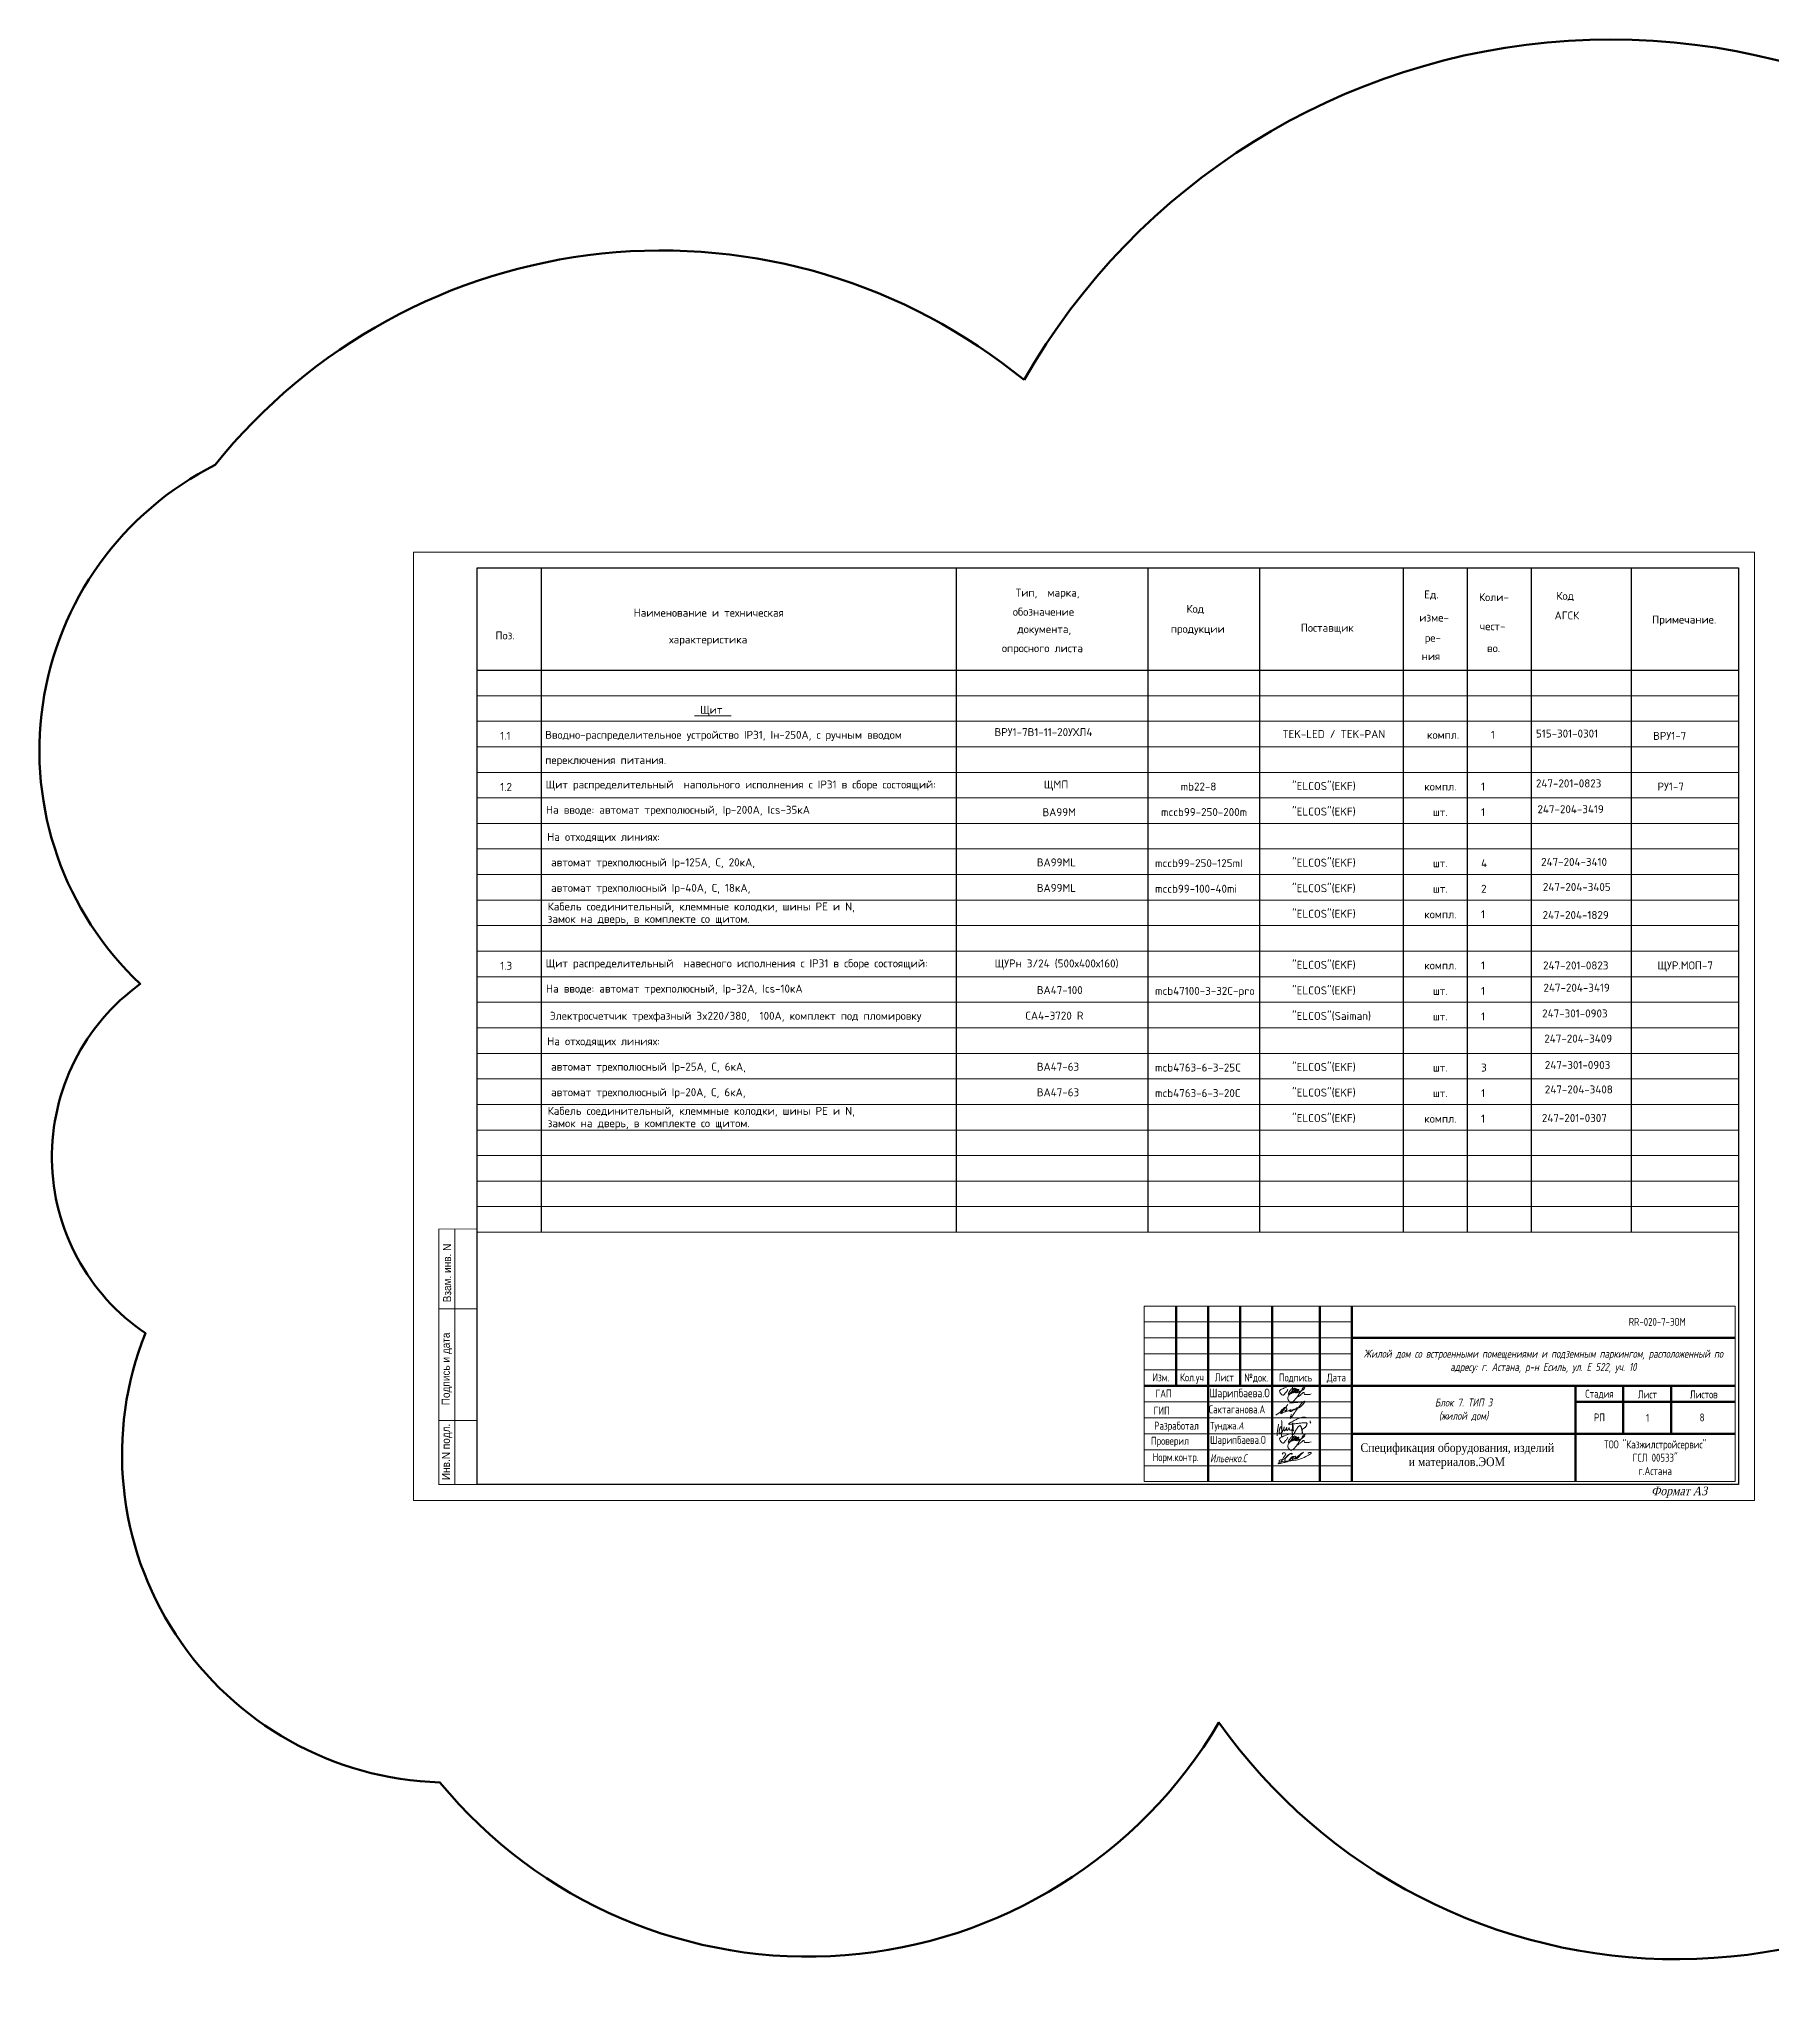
# Model space of a CAD drawing. Header units: millimetres. Extents: x 238368 to 12576735, y -3287118 to 3545602.
# Drawn here: x 5187967 to 5242217, y -2090722 to -2029174 of the extents above; entities that cross this region are included whole.
import ezdxf

# ---------------------------------------------------------------- set-up
doc = ezdxf.new("R2010")
doc.units = ezdxf.units.MM
doc.linetypes.add('0', pattern=[0])
doc.layers.get('0').update_dxf_attribs({"lineweight": 13})
for name, color, linetype, lineweight in [('A-SHEET-n', 26, 'Continuous', 50), ('A-TABLE_2', 26, 'Continuous', 15), ('Text standart (rus)', 7, 'Continuous', 13), ('Подпись', 162, 'Continuous', 15), ('Спецификация ЭЛ', 7, 'Continuous', 0), ('ЭЛ текст', 7, 'Continuous', 20), ('ЭЛ. текст', 7, 'Continuous', 0), ('ЭОМ', 250, 'Continuous', 35)]:
    doc.layers.add(name, color=color, linetype=linetype, lineweight=lineweight)
doc.layers.add('A_SHTAMP', color=7, linetype='Continuous')
doc.layers.add('Рамка_чертежа', color=7, linetype='Continuous')
doc.layers.add('G-IMPT', color=1, linetype='Continuous', lineweight=25, true_color=0xff0000)
doc.styles.add('Arial', font='arial.ttf')
doc.styles.add('GOST', font='isocpeur.ttf')
doc.styles.get("Standard").update_dxf_attribs({"font": 'isocpeur.ttf', "width": 0.8})
doc.styles.add('TNRC', font='times.ttf')

# ---------------------------------------------------------------- blocks, each defined once
blk = doc.blocks.new('A$C057992fb')
at = {"layer": 'G-IMPT', "color": 154, "lineweight": 9, "true_color": 0x0052a5}
for points in [[(5386, 43584), (3608, 33561), (2272, 25866), (1315, 19990), (673, 15420), (284, 11648), (84, 8160), (11, 4448), (0, 0)], [(17362, 14978), (17173, 19223), (16965, 22658), (16739, 25381), (16498, 27490), (16244, 29084), (15978, 30260), (15703, 31118), (15420, 31756), (15131, 32256), (14837, 32641), (14539, 32919), (14237, 33097), (13931, 33183), (13622, 33184), (13311, 33106), (12999, 32959), (12684, 32745), (12366, 32456), (12041, 32077), (11708, 31596), (11363, 31000), (11003, 30275), (10627, 29410), (10231, 28389), (9816, 27209), (9393, 25895), (8974, 24482), (8575, 23003), (8208, 21493), (7888, 19985), (7627, 18513), (7440, 17112), (7336, 15810), (7314, 14612), (7366, 13519), (7486, 12530), (7668, 11644), (7907, 10863), (8195, 10186), (8527, 9612), (8897, 9142), (9305, 8777), (9753, 8517), (10240, 8363), (10768, 8316), (11338, 8376), (11950, 8545), (12606, 8823), (13305, 9213), (14050, 9729), (14839, 10384), (15673, 11194), (16551, 12174), (17476, 13340), (18445, 14705), (19460, 16285), (20516, 18084), (21583, 20068), (22630, 22190), (23622, 24405), (24525, 26666), (25307, 28928), (25934, 31145), (26372, 33272)], [(16097, 57545), (16948, 53558), (17543, 49068), (17914, 44213), (18097, 39127), (18124, 33948), (18030, 28810), (17850, 23850), (17617, 19204), (17362, 14978), (17107, 11163), (16867, 7717), (16661, 4602), (16505, 1777), (16418, -797), (16416, -3160), (16517, -5352)], [(26153, 32209), (25895, 30330), (25714, 28637), (25600, 27122), (25544, 25772), (25537, 24578), (25568, 23531), (25629, 22619), (25711, 21833), (25804, 21163), (25910, 20598), (26028, 20128), (26162, 19742), (26310, 19431), (26476, 19183), (26660, 18990), (26864, 18839), (27088, 18724), (27330, 18643), (27588, 18599), (27859, 18592), (28140, 18625), (28430, 18700), (28725, 18817), (29023, 18978), (29322, 19186), (29624, 19440), (29931, 19742), (30246, 20092), (30569, 20492), (30905, 20941), (31255, 21441), (31622, 21993), (32005, 22595), (32402, 23242), (32805, 23925), (33210, 24639), (33609, 25374), (33997, 26123), (34368, 26879), (34716, 27634), (35036, 28377), (35324, 29089), (35578, 29746), (35794, 30324), (35970, 30800), (36103, 31151), (36191, 31353), (36231, 31383), (36222, 31226), (36172, 30900), (36091, 30432), (35989, 29847), (35876, 29172), (35763, 28434), (35659, 27659), (35574, 26873), (35517, 26098), (35489, 25346), (35489, 24620), (35518, 23928), (35575, 23275), (35659, 22667), (35771, 22110), (35909, 21610), (36073, 21171), (36260, 20793), (36466, 20473), (36685, 20208), (36915, 19997), (37150, 19837), (37388, 19726), (37624, 19661), (37855, 19641), (38084, 19664), (38314, 19732), (38550, 19844), (38795, 19999), (39053, 20199), (39328, 20442), (39624, 20729), (39949, 21072), (40327, 21531), (40786, 22178), (41354, 23085), (42061, 24323), (42933, 25966), (44000, 28085), (45289, 30752)], [(45289, 30752), (45193, 29549), (45189, 28434), (45266, 27408), (45412, 26467), (45615, 25610), (45863, 24833), (46144, 24136), (46448, 23516), (46762, 22970), (47088, 22494), (47426, 22085), (47777, 21738), (48141, 21448), (48522, 21211), (48918, 21024), (49332, 20881), (49764, 20778), (50210, 20715), (50666, 20689), (51127, 20699), (51588, 20744), (52046, 20822), (52495, 20932), (52931, 21072), (53351, 21240), (53755, 21429), (54145, 21630), (54523, 21834), (54890, 22034), (55249, 22220), (55601, 22384), (55948, 22518), (56292, 22615), (56630, 22672), (56964, 22689), (57292, 22666), (57613, 22603), (57927, 22497), (58232, 22351), (58527, 22162), (58812, 21931), (59086, 21665), (59345, 21371), (59590, 21055), (59817, 20726), (60025, 20390), (60214, 20054), (60380, 19726), (60522, 19413), (60643, 19121), (60745, 18858), (60828, 18631), (60897, 18446), (60951, 18310), (60994, 18229), (61028, 18212), (61053, 18265), (61072, 18394), (61082, 18607), (61085, 18910), (61080, 19312), (61067, 19818), (61046, 20436), (61017, 21173), (60979, 22037), (60930, 23046), (60867, 24217), (60787, 25567), (60689, 27116), (60568, 28881), (60423, 30881), (60251, 33133), (60050, 35627), (59827, 38246), (59589, 40840), (59343, 43265), (59096, 45372), (58857, 47015), (58632, 48047), (58429, 48321), (58253, 47740), (58102, 46404), (57969, 44464), (57850, 42072), (57740, 39378), (57633, 36532), (57525, 33685), (57409, 30988), (57284, 28562), (57153, 26405), (57023, 24487), (56899, 22776), (56789, 21242), (56697, 19853), (56632, 18578), (56598, 17386), (56601, 16252), (56642, 15168), (56719, 14133), (56833, 13145), (56981, 12204), (57164, 11307), (57381, 10452), (57631, 9640), (57912, 8868), (58221, 8143), (58550, 7470), (58897, 6856), (59254, 6308), (59616, 5832), (59979, 5434), (60336, 5120), (60685, 4899), (61035, 4788), (61395, 4804), (61776, 4965), (62189, 5291), (62644, 5799), (63153, 6508), (63724, 7435), (64368, 8590), (65082, 9949), (65861, 11478), (66703, 13144), (67602, 14912), (68556, 16750), (69559, 18623), (70608, 20499), (71698, 22347), (72815, 24148), (73946, 25887), (75077, 27549), (76194, 29118), (77283, 30579), (78331, 31916), (79323, 33114), (80250, 34161), (81114, 35062), (81923, 35826), (82684, 36461), (83405, 36975), (84092, 37377), (84754, 37677), (85396, 37881), (86026, 37995), (86642, 38007), (87244, 37903), (87828, 37665), (88394, 37279), (88940, 36729), (89464, 36000), (89965, 35077), (90441, 33950), (90895, 32642), (91328, 31182), (91744, 29598), (92145, 27920), (92534, 26177), (92913, 24397), (93285, 22610), (93651, 20844), (94005, 19119), (94339, 17458), (94647, 15880), (94921, 14407), (95154, 13058), (95337, 11856), (95465, 10819), (95531, 9968), (95543, 9316), (95509, 8874), (95439, 8654), (95340, 8667), (95223, 8926), (95096, 9442), (94969, 10227), (94849, 11280), (94744, 12550), (94660, 13977), (94604, 15497), (94582, 17049), (94602, 18569), (94670, 19997), (94792, 21269), (94974, 22338), (95219, 23220), (95526, 23945), (95898, 24541), (96335, 25040), (96838, 25471), (97409, 25864), (98048, 26249), (98754, 26652), (99520, 27086), (100336, 27556), (101191, 28070), (102075, 28637), (102979, 29263), (103892, 29957), (104805, 30725), (105708, 31571), (106590, 32485), (107443, 33451), (108256, 34457), (109020, 35487), (109726, 36526), (110363, 37561), (110923, 38576), (111398, 39560), (111792, 40508), (112111, 41417), (112362, 42284), (112549, 43107), (112680, 43884), (112761, 44611), (112798, 45287), (112795, 45909), (112743, 46476), (112635, 46989), (112459, 47448), (112207, 47852), (111867, 48203), (111432, 48499), (110891, 48742), (110229, 48931), (109415, 49064), (108413, 49143), (107185, 49165), (105696, 49131), (103909, 49038), (101787, 48887), (99295, 48678), (96414, 48410), (93204, 48092), (89742, 47736), (86105, 47351), (82372, 46947), (78619, 46537), (74925, 46129), (71367, 45734), (68011, 45361), (64873, 45013), (61956, 44689), (59265, 44390), (56804, 44117), (54576, 43870), (52586, 43649), (50837, 43455), (49330, 43288), (48048, 43152), (46968, 43048), (46071, 42979), (45334, 42949), (44737, 42959), (44258, 43013), (43877, 43113), (43578, 43262), (43368, 43463), (43263, 43719), (43275, 44033), (43420, 44408), (43710, 44848), (44161, 45355), (44785, 45932), (45597, 46584), (46612, 47318), (47846, 48142), (49313, 49064), (51028, 50092), (53008, 51235), (55267, 52500), (57821, 53896), (60672, 55423), (63771, 57048), (67055, 58728), (70464, 60422), (73935, 62088), (77407, 63685), (80817, 65170), (84104, 66503), (87226, 67646), (90228, 68586), (93175, 69313), (96130, 69819), (99160, 70093), (102328, 70127), (105700, 69912), (109340, 69439)], [(125385, 56635), (125208, 54967), (125101, 53665), (125085, 52622), (125179, 51732), (125403, 50888), (125775, 49986), (126316, 48919), (127045, 47580)]]:
    blk.add_lwpolyline(points, dxfattribs=at)

msp = doc.modelspace()

# ---------------------------------------------------------------- linework, layer by layer
at = {"lineweight": 15}
msp.add_line((5208482, -2050362), (5209629, -2050362), dxfattribs=at)
at = {"color": 7, "ltscale": 0.3}
for p, q in [((5200480, -2074430), (5200480, -2066441)), ((5200980, -2074430), (5200980, -2066441)), ((5200480, -2072430), (5201680, -2072430)), ((5200980, -2074430), (5200480, -2074430)), ((5201680, -2074430), (5200980, -2074430))]:
    msp.add_line(p, q, dxfattribs=at)
at = {"color": 7, "linetype": 'Continuous', "ltscale": 3, "const_width": 30}
for points in [[(5201680, -2074430), (5200480, -2074430), (5200480, -2066430), (5201680, -2066430)], [(5200980, -2066430), (5200980, -2074430)], [(5200480, -2068930), (5201680, -2068930)], [(5200480, -2072430), (5201680, -2072430)]]:
    msp.add_lwpolyline(points, dxfattribs=at)
at = {"color": 0}
msp.add_lwpolyline([(5241069, -2068842), (5222569, -2068842), (5222569, -2074342), (5241069, -2074342)], close=True, dxfattribs=at)
at = {"layer": 'A-SHEET-n', "color": 0}
for p, q in [((5223569, -2071357), (5223569, -2068842)), ((5224569, -2074342), (5224569, -2068842)), ((5225569, -2071342), (5225569, -2068842)), ((5226569, -2074342), (5226569, -2068842)), ((5228069, -2074342), (5228069, -2068842)), ((5229069, -2074342), (5229069, -2068842)), ((5229069, -2069842), (5241069, -2069842)), ((5222569, -2071342), (5229069, -2071342)), ((5229069, -2071342), (5241069, -2071342)), ((5236069, -2071342), (5236069, -2074342)), ((5229069, -2072842), (5241069, -2072842))]:
    msp.add_line(p, q, dxfattribs=at)
at = {"layer": 'A-SHEET-n', "color": 0, "linetype": 'Continuous'}
for p, q in [((5237569, -2071342), (5237569, -2072842)), ((5239069, -2071342), (5239069, -2072842)), ((5236069, -2071842), (5241069, -2071842))]:
    msp.add_line(p, q, dxfattribs=at)
at = {"layer": 'A-SHEET-n', "linetype": 'Continuous', "lineweight": 13}
msp.add_line((5236069, -2072842), (5241069, -2072842), dxfattribs=at)
at = {"layer": 'A-TABLE_2', "color": 0}
for p, q in [((5222569, -2069342), (5229069, -2069342)), ((5222569, -2069842), (5229069, -2069842)), ((5222569, -2070342), (5229069, -2070342)), ((5222569, -2070842), (5229069, -2070842)), ((5222569, -2071842), (5229069, -2071842)), ((5222569, -2072342), (5229069, -2072342)), ((5222569, -2072842), (5229069, -2072842)), ((5222569, -2073342), (5229069, -2073342)), ((5222569, -2073842), (5229069, -2073842))]:
    msp.add_line(p, q, dxfattribs=at)
at = {"layer": 'Подпись', "color": 0, "lineweight": 13}
for p, q in [((5226691, -2072257), (5226947, -2072085)), ((5227060, -2071924), (5226850, -2072223)), ((5227114, -2071881), (5227503, -2071854))]:
    msp.add_line(p, q, dxfattribs=at)
for points in [[(5226806, -2071512), (5226806, -2071512), (5226806, -2071472), (5226891, -2071439), (5226921, -2071422)], [(5226880, -2071623), (5226880, -2071623), (5226870, -2071618), (5226806, -2071539), (5226806, -2071512)], [(5226974, -2071584), (5226974, -2071584), (5226947, -2071620), (5226928, -2071645), (5226880, -2071623)], [(5226921, -2071422), (5226921, -2071422), (5226954, -2071404), (5227201, -2071315), (5227210, -2071371)], [(5227029, -2071517), (5227029, -2071517), (5227008, -2071543), (5226995, -2071557), (5226974, -2071584)], [(5227068, -2071447), (5227051, -2071481), (5227055, -2071485), (5227029, -2071517)], [(5227147, -2071478), (5227147, -2071478), (5227139, -2071490), (5227056, -2071615), (5227095, -2071610)], [(5227111, -2071827), (5227111, -2071827), (5227037, -2071764), (5227079, -2071656), (5227135, -2071592)], [(5227095, -2071610), (5227095, -2071610), (5227105, -2071609), (5227248, -2071454), (5227257, -2071441)], [(5227135, -2071592), (5227135, -2071592), (5227174, -2071546), (5227224, -2071513), (5227284, -2071500)], [(5227210, -2071371), (5227210, -2071371), (5227219, -2071423), (5227176, -2071440), (5227147, -2071478)], [(5227167, -2071540), (5227167, -2071540), (5227148, -2071558), (5227175, -2071597), (5227241, -2071526)], [(5227272, -2071412), (5227272, -2071412), (5227246, -2071412), (5227193, -2071514), (5227167, -2071540)], [(5227376, -2071659), (5227376, -2071659), (5227358, -2071692), (5227246, -2071825), (5227220, -2071840)], [(5227244, -2071525), (5227244, -2071525), (5227226, -2071544), (5227241, -2071572), (5227290, -2071519)], [(5227241, -2071526), (5227241, -2071526), (5227252, -2071513), (5227343, -2071425), (5227325, -2071415)], [(5227325, -2071415), (5227325, -2071415), (5227317, -2071410), (5227258, -2071511), (5227244, -2071525)], [(5227354, -2071457), (5227354, -2071457), (5227349, -2071458), (5227256, -2071567), (5227319, -2071553)], [(5227257, -2071441), (5227257, -2071441), (5227262, -2071432), (5227279, -2071428), (5227272, -2071412)], [(5227284, -2071500), (5227284, -2071500), (5227307, -2071495), (5227337, -2071495), (5227364, -2071498)], [(5227290, -2071519), (5227290, -2071519), (5227291, -2071518), (5227380, -2071454), (5227354, -2071457)], [(5227380, -2071445), (5227380, -2071445), (5227367, -2071446), (5227303, -2071493), (5227303, -2071527)], [(5227303, -2071527), (5227303, -2071527), (5227303, -2071582), (5227327, -2071542), (5227372, -2071509)], [(5227319, -2071553), (5227319, -2071553), (5227359, -2071544), (5227433, -2071443), (5227380, -2071445)], [(5227342, -2071523), (5227342, -2071523), (5227335, -2071576), (5227359, -2071558), (5227400, -2071539)], [(5227411, -2071603), (5227411, -2071603), (5227402, -2071666), (5227339, -2071718), (5227467, -2071622)], [(5227372, -2071509), (5227372, -2071509), (5227401, -2071489), (5227349, -2071461), (5227342, -2071523)], [(5227364, -2071498), (5227364, -2071498), (5227395, -2071501), (5227424, -2071510), (5227424, -2071548)], [(5227464, -2071523), (5227464, -2071523), (5227464, -2071524), (5227376, -2071659), (5227376, -2071659)], [(5227400, -2071539), (5227400, -2071539), (5227415, -2071533), (5227440, -2071519), (5227482, -2071505)], [(5227424, -2071548), (5227424, -2071548), (5227424, -2071587), (5227412, -2071593), (5227411, -2071603)], [(5227605, -2071357), (5227605, -2071357), (5227549, -2071357), (5227510, -2071475), (5227464, -2071523)], [(5227467, -2071622), (5227467, -2071622), (5227483, -2071610), (5227574, -2071527), (5227574, -2071565)], [(5227482, -2071505), (5227482, -2071505), (5227503, -2071498), (5227522, -2071470), (5227540, -2071463)], [(5227540, -2071463), (5227570, -2071438), (5227605, -2071397), (5227605, -2071357)], [(5227574, -2071565), (5227574, -2071565), (5227574, -2071618), (5227605, -2071616), (5227684, -2071616)], [(5227684, -2071616), (5227684, -2071616), (5227714, -2071616), (5227769, -2071608), (5227795, -2071593)], [(5227220, -2071840), (5227220, -2071840), (5227175, -2071868), (5227157, -2071866), (5227111, -2071827)], [(5226921, -2072922), (5226921, -2072922), (5226954, -2072904), (5227201, -2072815), (5227210, -2072871)], [(5227210, -2072871), (5227210, -2072871), (5227219, -2072923), (5227176, -2072940), (5227147, -2072978)], [(5227272, -2072912), (5227272, -2072912), (5227246, -2072912), (5227193, -2073014), (5227167, -2073040)], [(5227241, -2073026), (5227241, -2073026), (5227252, -2073013), (5227343, -2072925), (5227325, -2072915)], [(5227325, -2072915), (5227325, -2072915), (5227317, -2072910), (5227258, -2073011), (5227244, -2073025)], [(5227257, -2072941), (5227257, -2072941), (5227262, -2072932), (5227279, -2072928), (5227272, -2072912)], [(5227605, -2072857), (5227605, -2072857), (5227549, -2072857), (5227510, -2072975), (5227464, -2073023)], [(5227540, -2072963), (5227570, -2072938), (5227605, -2072897), (5227605, -2072857)], [(5226806, -2073012), (5226806, -2073012), (5226806, -2072972), (5226891, -2072939), (5226921, -2072922)], [(5226880, -2073123), (5226880, -2073123), (5226870, -2073118), (5226806, -2073039), (5226806, -2073012)], [(5226974, -2073084), (5226974, -2073084), (5226947, -2073120), (5226928, -2073145), (5226880, -2073123)], [(5227029, -2073017), (5227029, -2073017), (5227008, -2073043), (5226995, -2073057), (5226974, -2073084)], [(5227068, -2072947), (5227051, -2072981), (5227055, -2072985), (5227029, -2073017)], [(5227147, -2072978), (5227147, -2072978), (5227139, -2072990), (5227056, -2073115), (5227095, -2073110)], [(5227111, -2073327), (5227111, -2073327), (5227037, -2073264), (5227079, -2073156), (5227135, -2073092)], [(5227095, -2073110), (5227095, -2073110), (5227105, -2073109), (5227248, -2072954), (5227257, -2072941)], [(5227220, -2073340), (5227220, -2073340), (5227175, -2073368), (5227157, -2073366), (5227111, -2073327)], [(5227135, -2073092), (5227135, -2073092), (5227174, -2073046), (5227224, -2073013), (5227284, -2073000)], [(5227167, -2073040), (5227167, -2073040), (5227148, -2073058), (5227175, -2073097), (5227241, -2073026)], [(5227376, -2073159), (5227376, -2073159), (5227358, -2073192), (5227246, -2073325), (5227220, -2073340)], [(5227244, -2073025), (5227244, -2073025), (5227226, -2073044), (5227241, -2073072), (5227290, -2073019)], [(5227354, -2072957), (5227354, -2072957), (5227349, -2072958), (5227256, -2073067), (5227319, -2073053)], [(5227284, -2073000), (5227284, -2073000), (5227307, -2072995), (5227337, -2072995), (5227364, -2072998)], [(5227290, -2073019), (5227290, -2073019), (5227291, -2073018), (5227380, -2072954), (5227354, -2072957)], [(5227380, -2072945), (5227380, -2072945), (5227367, -2072946), (5227303, -2072993), (5227303, -2073027)], [(5227303, -2073027), (5227303, -2073027), (5227303, -2073082), (5227327, -2073042), (5227372, -2073009)], [(5227319, -2073053), (5227319, -2073053), (5227359, -2073044), (5227433, -2072943), (5227380, -2072945)], [(5227342, -2073023), (5227342, -2073023), (5227335, -2073076), (5227359, -2073058), (5227400, -2073039)], [(5227411, -2073103), (5227411, -2073103), (5227402, -2073166), (5227339, -2073218), (5227467, -2073122)], [(5227372, -2073009), (5227372, -2073009), (5227401, -2072989), (5227349, -2072961), (5227342, -2073023)], [(5227364, -2072998), (5227364, -2072998), (5227395, -2073001), (5227424, -2073010), (5227424, -2073048)], [(5227464, -2073023), (5227464, -2073023), (5227464, -2073024), (5227376, -2073159), (5227376, -2073159)], [(5227400, -2073039), (5227400, -2073039), (5227415, -2073033), (5227440, -2073019), (5227482, -2073005)], [(5227424, -2073048), (5227424, -2073048), (5227424, -2073087), (5227412, -2073093), (5227411, -2073103)], [(5227467, -2073122), (5227467, -2073122), (5227483, -2073110), (5227574, -2073027), (5227574, -2073065)], [(5227482, -2073005), (5227482, -2073005), (5227503, -2072998), (5227522, -2072970), (5227540, -2072963)], [(5227574, -2073065), (5227574, -2073065), (5227574, -2073118), (5227605, -2073116), (5227684, -2073116)], [(5227684, -2073116), (5227684, -2073116), (5227714, -2073116), (5227769, -2073108), (5227795, -2073093)]]:
    msp.add_open_spline(points, degree=3, dxfattribs=at)
for points, knots in [([(5226991, -2072108), (5226988, -2072113), (5226963, -2072146), (5226994, -2072131), (5227022, -2072103), (5227030, -2072087), (5227033, -2072067), (5227030, -2072046), (5227020, -2072026), (5227005, -2072013), (5226986, -2072009), (5226960, -2072022), (5226936, -2072041), (5226913, -2072062), (5226893, -2072083), (5226875, -2072103), (5226861, -2072120), (5226851, -2072134), (5226841, -2072150), (5226830, -2072170), (5226825, -2072192), (5226849, -2072203), (5226878, -2072200), (5226909, -2072183), (5226946, -2072165), (5226989, -2072151), (5227028, -2072138), (5227068, -2072129), (5227098, -2072122), (5227125, -2072111), (5227158, -2072092), (5227183, -2072077), (5227154, -2072103), (5227123, -2072144), (5227129, -2072154), (5227160, -2072142), (5227179, -2072136), (5227198, -2072125), (5227212, -2072111), (5227221, -2072093), (5227238, -2072083), (5227278, -2072081), (5227239, -2072066), (5227244, -2072103), (5227263, -2072092), (5227283, -2072079), (5227300, -2072071), (5227316, -2072064), (5227332, -2072052), (5227369, -2072026), (5227349, -2072018), (5227323, -2072045), (5227316, -2072066), (5227333, -2072064), (5227360, -2072049), (5227380, -2072039), (5227399, -2072031), (5227420, -2072021), (5227443, -2072010), (5227464, -2071997), (5227483, -2071982), (5227500, -2071965), (5227514, -2071949), (5227527, -2071933), (5227539, -2071918), (5227553, -2071902), (5227568, -2071886), (5227582, -2071867), (5227592, -2071847), (5227604, -2071820), (5227591, -2071817), (5227545, -2071847), (5227516, -2071867), (5227490, -2071893), (5227469, -2071920), (5227453, -2071942), (5227425, -2071979), (5227381, -2072035), (5227332, -2072100), (5227295, -2072156), (5227272, -2072191), (5227253, -2072219), (5227233, -2072248), (5227213, -2072276), (5227195, -2072300), (5227182, -2072318), (5227168, -2072335), (5227153, -2072352), (5227136, -2072370), (5227139, -2072344), (5227149, -2072311), (5227158, -2072287), (5227168, -2072265), (5227176, -2072247), (5227180, -2072237)], [0, 0, 0, 0, 0.00060755, 0.00247273, 0.00315236, 0.00383199, 0.00449622, 0.00516044, 0.00586758, 0.00639794, 0.00702849, 0.00793602, 0.00902725, 0.00966472, 0.01093966, 0.01204751, 0.01260144, 0.01315537, 0.01360808, 0.01406079, 0.01496622, 0.0157244, 0.01659251, 0.01750874, 0.01927518, 0.02058351, 0.02197982, 0.02337612, 0.0244073, 0.02543847, 0.02620867, 0.02697888, 0.02843492, 0.02901787, 0.03009652, 0.03055027, 0.03141584, 0.03199288, 0.03273637, 0.03356858, 0.03406091, 0.03453927, 0.03569146, 0.03623139, 0.03687441, 0.03740068, 0.03795656, 0.0388348, 0.03945149, 0.04006819, 0.04155671, 0.04199123, 0.04256485, 0.0434437, 0.04406192, 0.04468015, 0.0455023, 0.04632445, 0.04712656, 0.04792867, 0.04873079, 0.0495329, 0.05018967, 0.05084645, 0.05150323, 0.05216, 0.05304957, 0.05393914, 0.05438392, 0.0548287, 0.05606482, 0.05675794, 0.05840456, 0.05970462, 0.06100469, 0.06165472, 0.06230475, 0.06550751, 0.06871026, 0.07037213, 0.072034, 0.07286494, 0.07369587, 0.07535774, 0.07625447, 0.07715121, 0.07759957, 0.07804794, 0.07872049, 0.07973911, 0.08053355, 0.08106318, 0.08212244, 0.08318169, 0.08318169, 0.08318169, 0.08318169]), ([(5226904, -2073492), (5226901, -2073479), (5226890, -2073432), (5227070, -2073437), (5226898, -2073583), (5226851, -2073777), (5226753, -2073660), (5226988, -2073663), (5226999, -2073543), (5227200, -2073421), (5227195, -2073502), (5227146, -2073460), (5227084, -2073505), (5227023, -2073569), (5226970, -2073646), (5226980, -2073774), (5227122, -2073696), (5227212, -2073530), (5227140, -2073617), (5227125, -2073643), (5227098, -2073709), (5227098, -2073648), (5227169, -2073625), (5227199, -2073580), (5227228, -2073538), (5227261, -2073600), (5227221, -2073621), (5227189, -2073680), (5227227, -2073589), (5227242, -2073567), (5227311, -2073530), (5227299, -2073574), (5227292, -2073596), (5227265, -2073643), (5227331, -2073628), (5227356, -2073601), (5227410, -2073569), (5227452, -2073508), (5227613, -2073372), (5227433, -2073497), (5227358, -2073571), (5227213, -2073671), (5227025, -2073711), (5226900, -2073767), (5226710, -2073792), (5226916, -2073687), (5227098, -2073714), (5227377, -2073660), (5227600, -2073579), (5227704, -2073513), (5227859, -2073441), (5227712, -2073416), (5227705, -2073455), (5227704, -2073464)], [0, 0, 0, 0, 0.356616, 1.272558, 2.865807, 4.634394, 4.986691, 6.409221, 8.252639, 9.710469, 9.818151, 10.27956, 10.749416, 11.964584, 12.986681, 13.504455, 15.222795, 16.1628, 16.79385, 17.272401, 17.706783, 17.7859, 18.807471, 19.425643, 19.649559, 19.990004, 20.751177, 20.937822, 21.514628, 22.132842, 22.608707, 22.709584, 23.323215, 23.47388, 24.059158, 24.304273, 24.717302, 25.808766, 27.030189, 28.417996, 29.437299, 30.808377, 33.450094, 34.77735, 35.868975, 36.799427, 39.193349, 42.486695, 44.905411, 45.880086, 46.93717, 47.809076, 48.05934, 48.05934, 48.05934, 48.05934])]:
    msp.add_open_spline(points, degree=3, knots=knots, dxfattribs=at)
at = {"layer": 'Рамка_чертежа', "lineweight": 30}
for p, q in [((5201680, -2074430), (5201680, -2045730)), ((5241180, -2045730), (5241180, -2074430)), ((5241180, -2074430), (5201680, -2074430))]:
    msp.add_line(p, q, dxfattribs=at)
at = {"layer": 'Спецификация ЭЛ', "color": 7, "linetype": '0', "lineweight": 18}
for p, q in [((5199680, -2074930), (5199680, -2045230)), ((5199680, -2045230), (5241680, -2045230)), ((5241680, -2074930), (5241680, -2045230)), ((5201680, -2049730), (5241180, -2049730)), ((5201680, -2050530), (5241180, -2050530)), ((5201680, -2051330), (5241180, -2051330)), ((5201680, -2052130), (5241180, -2052130)), ((5201680, -2052930), (5241180, -2052930)), ((5201680, -2053730), (5241180, -2053730)), ((5201680, -2054530), (5241180, -2054530)), ((5201680, -2055330), (5241180, -2055330)), ((5201680, -2056130), (5241180, -2056130)), ((5201680, -2056930), (5241180, -2056930)), ((5201680, -2057730), (5241180, -2057730)), ((5201680, -2058530), (5241180, -2058530)), ((5201680, -2059330), (5241180, -2059330)), ((5201680, -2060130), (5241180, -2060130)), ((5201680, -2060930), (5241180, -2060930)), ((5201680, -2061730), (5241180, -2061730)), ((5201680, -2062530), (5241180, -2062530)), ((5201680, -2063330), (5241180, -2063330)), ((5201680, -2064130), (5241180, -2064130)), ((5201680, -2064930), (5241180, -2064930)), ((5201680, -2065730), (5241180, -2065730)), ((5201680, -2066530), (5241180, -2066530)), ((5241680, -2074930), (5199680, -2074930))]:
    msp.add_line(p, q, dxfattribs=at)
at = {"layer": 'Спецификация ЭЛ', "color": 7, "linetype": '0', "lineweight": 30}
for p, q in [((5201680, -2067030), (5201680, -2045730)), ((5201680, -2045730), (5241180, -2045730)), ((5203680, -2045730), (5203680, -2066530)), ((5216680, -2045730), (5216680, -2066530)), ((5222680, -2045730), (5222680, -2066530)), ((5226180, -2045730), (5226180, -2066530)), ((5230680, -2045730), (5230680, -2066530)), ((5232680, -2045730), (5232680, -2066530)), ((5234680, -2045730), (5234680, -2066530)), ((5237814, -2045730), (5237814, -2066530)), ((5201680, -2048930), (5241180, -2048930))]:
    msp.add_line(p, q, dxfattribs=at)
at = {"layer": 'ЭОМ', "color": 2, "lineweight": 50, "ltscale": 100}
for points in [[(5303265, -2039829, 0.520567), (5275216, -2038726, 0.520567), (5275216, -2038726, 0.520567), (5274901, -2038726, 0.520567), (5254100, -2037624, 0.538933), (5218803, -2039843)], [(5218803, -2039843, 0.417488), (5193476, -2042500, 0.520567), (5191130, -2058755, 0.520567), (5191287, -2069695, 0.520567), (5200513, -2083762, 0.520567), (5224908, -2081886, 0.520567), (5253682, -2081730, 0.520567), (5253682, -2081730, 0.520567), (5270102, -2082199, 0.520567), (5298093, -2084543, 0.520567)]]:
    msp.add_lwpolyline(points, format="xyb", dxfattribs=at)

# ---------------------------------------------------------------- block references
at = {"color": 0, "xscale": 0.008271777308926935, "yscale": 0.008271777308926935, "zscale": 0.008271777308926935}
msp.add_blockref('A$C057992fb', (5226732, -2072903), dxfattribs=at)

# ---------------------------------------------------------------- texts
at = {"lineweight": 15, "style": 'TNRC', "width": 0.9}
for s, p in [('Спецификация оборудования, изделий', (5229339, -2073412, 44)), ('и материалов.ЭОМ', (5230850, -2073855, 44))]:
    msp.add_text(s, height=270, dxfattribs=at).set_placement(p)
at = {"layer": 'A-SHEET-n', "color": 0, "lineweight": 50, "style": 'GOST', "width": 0.8}
for s, height, p in [('Шарипбаева.О', 270.34, (5224609, -2071701)), ('Сактаганова.А', 250, (5224589, -2072202)), ('Шарипбаева.О', 250, (5224630, -2073160))]:
    msp.add_text(s, height=height, dxfattribs=at).set_placement(p)
at = {"layer": 'A-SHEET-n', "color": 0, "linetype": 'Continuous', "char_height": 250, "attachment_point": 5}
for s, insert, width in [('{\\fISOCPEUR|b0|i1|c204|p34;Жилой дом со встроенными помещениями и подземным паркингом, расположенный по адресу: г. Астана, р-н Есиль, ул. Е 522, уч. 10}', (5235069, -2070578), 12000), ('\\A1;Кол.уч', (5224062, -2071112), 6000), ('\\A1;Лист', (5225077, -2071076), 6000), ('\\A1;№док.', (5226077, -2071104), 6000), ('\\A1;Подпись', (5227305, -2071101), 6000), ('\\A1;Дата', (5228587, -2071106), 6000), ('\\A1;ГAП', (5223174, -2071582), 6000), ('\\A1;Стадия', (5236824, -2071609), 6000), ('\\A1;Лист', (5238326, -2071609), 6000), ('\\A1;Листов', (5240090, -2071609), 6000), ('\\A1;ГИП', (5223116, -2072119), 6000), ('{\\fISOCPEUR|b0|i1|c204|p34;Блок 7. ТИП 3\\P(жилой дом)}', (5232569, -2072092), 7000), ('\\A1;РП', (5236824, -2072333), 1380.27), ('\\A1;1', (5238333, -2072346), 1609.61), ('\\A1;8', (5240038, -2072333), 1609.61), ('\\A1;Разработал', (5223578, -2072624), 6000), ('\\A1;Проверил', (5223374, -2073097), 6000), ('\\A1;Норм.контр.', (5223551, -2073610), 6000), ('ТОО "Казжилстройсервис"\\PГСЛ 00533"\\Pг.Астана', (5238569, -2073592), 6000)]:
    msp.add_mtext(s, dxfattribs=dict(at, insert=insert, width=width))
at = {"layer": 'A-SHEET-n', "color": 0, "linetype": 'Continuous', "lineweight": 13, "insert": (5223087, -2071076), "char_height": 250, "width": 6000, "attachment_point": 5}
msp.add_mtext('\\A1;Изм.', dxfattribs=at)
at = {"layer": 'A-SHEET-n', "color": 0, "lineweight": 30, "insert": (5224635, -2072474), "char_height": 230, "attachment_point": 1}
msp.add_mtext_dynamic_manual_height_columns('Тунджа{\\fGOST Common|b0|i1|c0|p34;.\\fGOST Common|b0|i1|c162|p34;A }', width=1627.43, gutter_width=1, heights=[0], dxfattribs=at)
at = {"layer": 'A-SHEET-n', "color": 0, "linetype": 'Continuous', "lineweight": 30, "insert": (5225607, -2073610), "char_height": 250, "width": 1958.9, "attachment_point": 5, "style": 'GOST'}
msp.add_mtext('\\A1;\\pxql;{\\fGOST Common|b0|i1|c204|p34;\\W0.8;Ильенко\\fGOST Common|b0|i1|c0|p34;.\\fGOST Common|b0|i1|c204|p34;С}', dxfattribs=at)
at = {"layer": 'A_SHTAMP', "color": 0, "linetype": 'Continuous', "lineweight": 13, "insert": (5238636, -2069338), "char_height": 250, "width": 3167.44, "attachment_point": 5}
msp.add_mtext('RR-020-7-ЭОМ', dxfattribs=at)
at = {"layer": 'Text standart (rus)'}
for s, p in [('Тип,  марка,', (5218538, -2046627)), ('Ед.', (5231334, -2046684)), ('Наименование и техническая', (5206578, -2047255)), ('обозначение', (5218453, -2047226)), ('Код', (5223890, -2047134)), ('Коли-', (5233050, -2046767)), ('документа,', (5218595, -2047768)), ('продукции', (5223400, -2047761)), ('Поставщик', (5227472, -2047726)), ('изме-', (5231180, -2047409)), ('чест-', (5233075, -2047680)), ('Примечание.', (5238473, -2047470)), ('Поз.', (5202251, -2047968)), ('характеристика', (5207690, -2048094)), ('опросного листа', (5218110, -2048367)), ('ре-', (5231352, -2048042)), ('во.', (5233303, -2048365)), ('ния', (5231256, -2048615)), ('Щит ', (5208662, -2050295)), ('ВРУ1-7В1-11-20УХЛ4', (5217879, -2050995)), ('1.1', (5202398, -2051112)), ('Вводно-распределительное устройство IP31, Iн-250А, с ручным вводом ', (5203809, -2051080)), ('TEK-LED / TEK-PAN', (5226890, -2051056)), ('компл.', (5231423, -2051080)), ('1', (5233424, -2051080)), ('ВРУ1-7', (5238504, -2051112)), ('переключения питания.', (5203809, -2051868)), ('1.2', (5202398, -2052712)), ('Щит распределительный  напольного исполнения с IP31 в сборе состоящий: ', (5203823, -2052635)), ('ЩМП', (5219425, -2052635)), ('mb22-8', (5223707, -2052699)), (' "ELCOS"(EKF)', (5227040, -2052683)), ('компл.', (5231337, -2052700)), ('1', (5233117, -2052700)), ('РУ1-7', (5238640, -2052700)), ('На вводе: автомат трехполюсный, Iр-200А, Ics-35кА', (5203833, -2053428)), (' "ELCOS"(EKF)', (5227040, -2053483)), ('ВА99M', (5219382, -2053502)), ('mccb99-250-200m', (5223094, -2053499)), ('шт.', (5231608, -2053500)), ('1', (5233117, -2053500)), ('На отходящих линиях: ', (5203871, -2054276)), ('автомат трехполюсный Iр-125А, С, 20кA,', (5203992, -2055072)), ('ВА99ML', (5219205, -2055074)), ('mccb99-250-125mI', (5222907, -2055099)), (' "ELCOS"(EKF)', (5227040, -2055083)), ('шт.', (5231608, -2055100)), ('4', (5233117, -2055100)), ('автомат трехполюсный Iр-40А, С, 18кA,', (5203992, -2055872)), ('ВА99ML', (5219205, -2055874)), ('mccb99-100-40mi ', (5222907, -2055899)), (' "ELCOS"(EKF)', (5227040, -2055883)), ('2', (5233117, -2055900)), ('Кабель соединительный, клеммные колодки, шины PE и N, ', (5203885, -2056456)), ('шт.', (5231608, -2055900)), ('замок на дверь, в комплекте со щитом.', (5203885, -2056843)), (' "ELCOS"(EKF)', (5227040, -2056683)), ('компл.', (5231337, -2056700)), ('1', (5233117, -2056700)), ('1.3', (5202398, -2058312)), ('Щит распределительный  навесного исполнения с IP31 в сборе состоящий: ', (5203823, -2058235)), (' "ELCOS"(EKF)', (5227040, -2058283)), ('компл.', (5231337, -2058300)), ('1', (5233117, -2058300)), ('ЩУР.МОП-7', (5238640, -2058300)), ('На вводе: автомат трехполюсный, Iр-32А, Ics-10кА', (5203833, -2059028)), ('ВА47-100', (5219205, -2059074)), ('mcb47100-3-32C-pro', (5222907, -2059099)), (' "ELCOS"(EKF)', (5227040, -2059083)), ('шт.', (5231608, -2059100)), ('1', (5233117, -2059100)), ('Электросчетчик трехфазный 3x220/380,  100А, комплект под пломировку', (5203956, -2059879)), (' СА4-Э720 R', (5218692, -2059874)), (' "ELCOS"(Saiman)', (5227040, -2059883)), ('шт.', (5231608, -2059900)), ('1', (5233117, -2059900)), ('На отходящих линиях: ', (5203871, -2060676)), ('автомат трехполюсный Iр-25А, С, 6кA,', (5203992, -2061472)), ('ВА47-63', (5219205, -2061474)), (' "ELCOS"(EKF)', (5227040, -2061483)), ('mcb4763-6-3-25C', (5222907, -2061499)), ('шт.', (5231608, -2061500)), ('3', (5233117, -2061500)), ('автомат трехполюсный Iр-20А, С, 6кA,', (5203992, -2062272)), ('ВА47-63', (5219205, -2062274)), ('mcb4763-6-3-20C', (5222907, -2062299)), (' "ELCOS"(EKF)', (5227040, -2062283)), ('шт.', (5231608, -2062300)), ('1', (5233117, -2062300)), ('замок на дверь, в комплекте со щитом.', (5203885, -2063243)), ('Кабель соединительный, клеммные колодки, шины PE и N, ', (5203885, -2062856)), (' "ELCOS"(EKF)', (5227040, -2063083)), ('компл.', (5231337, -2063100)), ('1', (5233117, -2063100))]:
    msp.add_text(s, height=250, dxfattribs=at).set_placement(p)
at = {"layer": 'Text standart (rus)', "color": 0}
for s, p in [('Код ', (5235474, -2046728)), ('АГСК', (5235418, -2047341)), (' 515-301-0301', (5234676, -2051040)), (' 247-201-0823', (5234675, -2052600)), (' 247-204-3419', (5234723, -2053409)), (' 247-204-3410', (5234837, -2055060)), (' 247-204-3405', (5234893, -2055845)), (' 247-204-1829', (5234883, -2056723)), (' 247-201-0823', (5234898, -2058301)), (' 247-204-3419', (5234911, -2058999)), (' 247-301-0903', (5234870, -2059804)), (' 247-204-3409', (5234938, -2060593)), (' 247-301-0903', (5234954, -2061420)), (' 247-204-3408', (5234954, -2062184)), (' 247-201-0307', (5234861, -2063079))]:
    msp.add_text(s, height=250, dxfattribs=at).set_placement(p)
at = {"layer": 'Text standart (rus)', "color": 7}
msp.add_text(' ЩУРн 3/24 (500х400х160)', height=250, dxfattribs=at).set_placement((5217724, -2058239))
at = {"layer": 'ЭЛ текст', "color": 7, "lineweight": 18, "style": 'TNRC', "oblique": 15, "width": 0.9}
msp.add_text('Формат А3', height=270, dxfattribs=at).set_placement((5238441, -2074768))
at = {"layer": 'ЭЛ. текст', "color": 7, "linetype": '0', "lineweight": 18, "style": 'Arial', "width": 0.9}
for s, p in [('Взам. инв. N', (5200863, -2068725)), ('Подпись и дата', (5200821, -2071950)), ('Инв.N подл.', (5200825, -2074294))]:
    msp.add_text(s, height=250, rotation=90, dxfattribs=at).set_placement(p)

doc.saveas('drawing.dxf')
